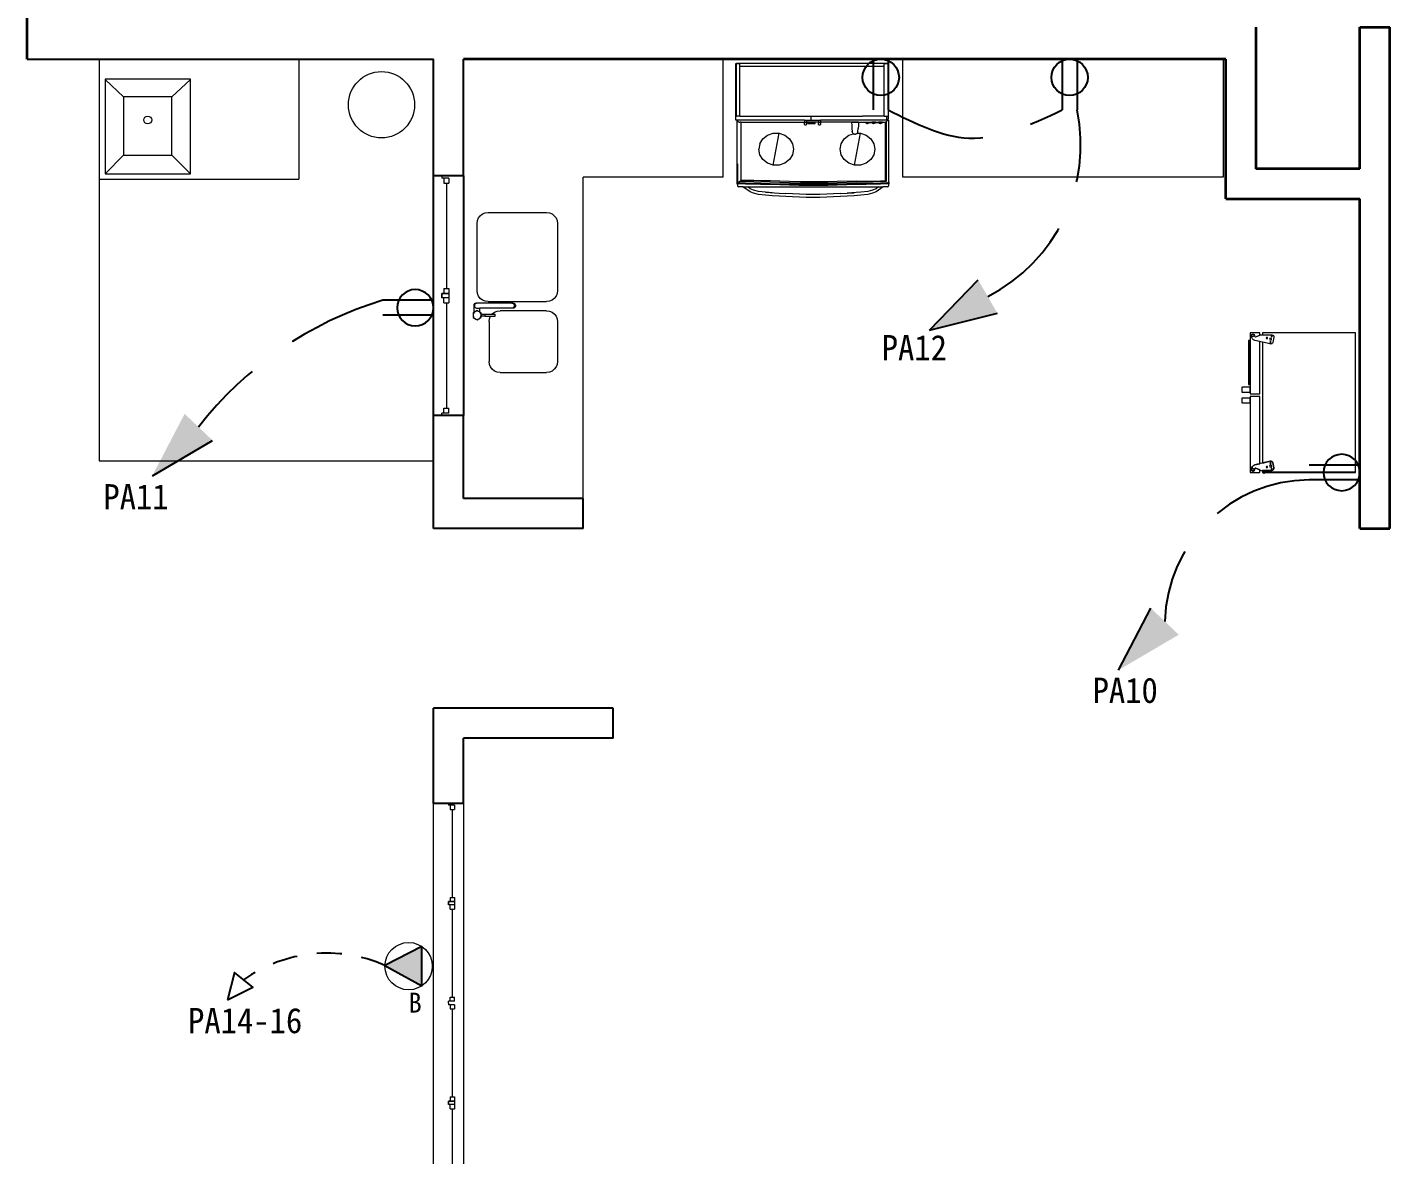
# Model space of a CAD drawing. Header units: inches. Extents: x 41 to 213, y -29 to -2.
# Drawn here: x 65.87 to 72.69, y -16.17 to -10.53 of the extents above; entities that cross this region are included whole.
import ezdxf

# ---------------------------------------------------------------- set-up
doc = ezdxf.new("R2010")
doc.units = ezdxf.units.IN
doc.header["$MEASUREMENT"] = 0
doc.linetypes.add('DASHED', pattern=[0.75, 0.5, -0.25])
doc.linetypes.add('HIDDEN', pattern=[0.375, 0.25, -0.125])
for name, color, linetype, lineweight in [('10-MUEBLES', 4, 'Continuous', 0), ('A-GLAZIDM', 7, 'Continuous', 0), ('A-WALL', 6, 'Continuous', 35), ('inne_gulv', 252, 'Continuous', 15), ('LEYENDA', 161, 'Continuous', 20), ('LINEA 7', 149, 'Continuous', 5), ('MESETA', 33, 'Continuous', 5), ('MOBILIARIO', 5, 'Continuous', 9), ('textos', 7, 'Continuous', 18)]:
    doc.layers.add(name, color=color, linetype=linetype, lineweight=lineweight)
doc.layers.add('ELECTRICAS', color=3, linetype='DASHED')

# ---------------------------------------------------------------- blocks, each defined once
blk = doc.blocks.new('estuf')
at = {"layer": 'MOBILIARIO'}
for p, q in [((-71.0627, 211.0617), (-71.0627, 211.3265)), ((-71.0627, 211.3265), (-71.0596, 211.3265)), ((-71.0596, 211.3281), (-71.0596, 211.3265)), ((-71.0596, 211.0617), (-71.0596, 211.3281)), ((-71.0593, 211.3281), (-71.0596, 211.3281)), ((-71.0596, 211.3265), (-71.0593, 211.3265)), ((-71.0593, 211.3281), (-71.0593, 211.3265)), ((-71.0593, 211.3281), (-71.0467, 211.3281)), ((-71.0593, 211.3265), (-71.0467, 211.3265)), ((-71.0467, 211.3265), (-71.0467, 211.3281)), ((-71.0467, 211.3281), (-70.3139, 211.3281)), ((-71.0467, 211.3265), (-71.0436, 211.3265)), ((-71.0436, 211.0617), (-71.0436, 211.3281)), ((-70.3197, 211.3265), (-71.0436, 211.3265)), ((-71.0436, 211.3107), (-71.0436, 211.3265)), ((-70.3197, 211.3107), (-71.0436, 211.3107)), ((-70.3197, 211.0617), (-70.3197, 211.3281)), ((-70.3197, 211.3107), (-70.3197, 211.3265)), ((-70.3197, 211.3265), (-70.3139, 211.3265)), ((-70.3139, 211.3281), (-70.3139, 211.3265)), ((-70.3139, 211.3281), (-70.3012, 211.3281)), ((-70.3139, 211.3265), (-70.3012, 211.3265)), ((-70.3012, 211.3281), (-70.3012, 211.3265)), ((-70.3007, 211.3281), (-70.3012, 211.3281)), ((-70.3012, 211.3265), (-70.3007, 211.3265)), ((-70.3007, 211.3265), (-70.3007, 211.3281)), ((-70.3007, 211.3281), (-70.3007, 211.0617)), ((-71.0627, 211.0427), (-71.0627, 211.0617)), ((-71.0627, 211.0617), (-71.0596, 211.0617)), ((-71.0578, 211.0427), (-71.0627, 211.0427)), ((-71.0436, 211.0617), (-71.0596, 211.0617)), ((-71.0578, 211.0427), (-71.0574, 211.0417)), ((-70.7188, 211.0427), (-71.0578, 211.0427)), ((-71.0574, 211.0417), (-71.0564, 211.0402)), ((-71.0564, 210.8228), (-71.0564, 211.0402)), ((-71.0564, 211.0402), (-71.0561, 211.0397)), ((-71.0561, 211.0397), (-71.0553, 211.0388)), ((-71.0553, 211.0388), (-71.0541, 211.0377)), ((-71.0541, 211.0377), (-71.0521, 211.0355)), ((-71.0521, 211.0355), (-71.0517, 211.0352)), ((-71.0517, 211.0352), (-71.0497, 211.0338)), ((-71.0497, 211.0338), (-71.0493, 211.0336)), ((-71.0493, 211.0336), (-71.0457, 211.0321)), ((-71.0457, 211.0321), (-71.0434, 211.0316)), ((-71.0436, 211.0617), (-70.6849, 211.0617)), ((-71.0389, 211.0316), (-71.0434, 211.0316)), ((-71.0384, 211.0316), (-71.0389, 211.0316)), ((-71.0371, 211.0316), (-71.0384, 211.0316)), ((-71.0357, 211.0316), (-71.0371, 211.0316)), ((-71.0357, 210.7417), (-71.0357, 211.0316)), ((-71.0357, 211.0316), (-70.7188, 211.0316)), ((-70.7201, 211.0261), (-70.7203, 211.0244)), ((-70.7203, 211.0244), (-70.7201, 211.0228)), ((-70.7195, 211.0276), (-70.7201, 211.0261)), ((-70.7201, 211.0228), (-70.7195, 211.0212)), ((-70.7188, 211.0286), (-70.7195, 211.0276)), ((-70.7195, 211.0212), (-70.7185, 211.0199)), ((-70.7188, 211.0427), (-70.7188, 211.0316)), ((-70.7188, 211.0427), (-70.7186, 211.0427)), ((-70.7188, 211.0316), (-70.7188, 211.0286)), ((-70.7186, 211.0288), (-70.7188, 211.0286)), ((-70.7186, 211.0427), (-70.7186, 211.0288)), ((-70.7186, 211.0427), (-70.7092, 211.0427)), ((-70.7185, 211.0289), (-70.7186, 211.0288)), ((-70.7172, 211.0299), (-70.7185, 211.0289)), ((-70.7185, 211.0199), (-70.7172, 211.0189)), ((-70.7156, 211.0306), (-70.7172, 211.0299)), ((-70.7172, 211.0189), (-70.7156, 211.0183)), ((-70.714, 211.0308), (-70.7156, 211.0306)), ((-70.7156, 211.0183), (-70.714, 211.0181)), ((-70.7123, 211.0306), (-70.714, 211.0308)), ((-70.714, 211.0181), (-70.7123, 211.0183)), ((-70.7108, 211.0299), (-70.7123, 211.0306)), ((-70.7123, 211.0183), (-70.7108, 211.0189)), ((-70.7095, 211.0289), (-70.7108, 211.0299)), ((-70.7108, 211.0189), (-70.7095, 211.0199)), ((-70.7092, 211.0286), (-70.7095, 211.0289)), ((-70.7095, 211.0199), (-70.7085, 211.0212)), ((-70.7092, 211.0427), (-70.7092, 211.0286)), ((-70.7092, 211.0427), (-70.709, 211.0427)), ((-70.709, 211.0283), (-70.7092, 211.0286)), ((-70.709, 211.0427), (-70.709, 211.0316)), ((-70.709, 211.0427), (-70.6849, 211.0427)), ((-70.6489, 211.0316), (-70.709, 211.0316)), ((-70.709, 211.0316), (-70.709, 211.0283)), ((-70.7085, 211.0276), (-70.709, 211.0283)), ((-70.7079, 211.0261), (-70.7085, 211.0276)), ((-70.7085, 211.0212), (-70.7079, 211.0228)), ((-70.7076, 211.0244), (-70.7079, 211.0261)), ((-70.7079, 211.0228), (-70.7076, 211.0244)), ((-70.7025, 211.0271), (-70.7025, 211.0298)), ((-70.7025, 211.0298), (-70.6648, 211.0298)), ((-70.7021, 211.0262), (-70.7025, 211.0271)), ((-70.7016, 211.0257), (-70.7021, 211.0262)), ((-70.7006, 211.0253), (-70.7016, 211.0257)), ((-70.7006, 211.0253), (-70.6667, 211.0253)), ((-70.6849, 211.0427), (-70.6849, 211.0617)), ((-70.6849, 211.0617), (-70.4312, 211.0617)), ((-70.6849, 211.0427), (-70.6489, 211.0427)), ((-70.6667, 211.0253), (-70.6657, 211.0257)), ((-70.6657, 211.0257), (-70.6652, 211.0262)), ((-70.6652, 211.0262), (-70.6648, 211.0271)), ((-70.6648, 211.0271), (-70.6648, 211.0298)), ((-70.6503, 211.0261), (-70.6505, 211.0244)), ((-70.6505, 211.0244), (-70.6503, 211.0228)), ((-70.6496, 211.0276), (-70.6503, 211.0261)), ((-70.6503, 211.0228), (-70.6496, 211.0212)), ((-70.6489, 211.0286), (-70.6496, 211.0276)), ((-70.6496, 211.0212), (-70.6486, 211.0199)), ((-70.6489, 211.0427), (-70.6489, 211.0316)), ((-70.6489, 211.0427), (-70.6487, 211.0427)), ((-70.6489, 211.0316), (-70.6489, 211.0286)), ((-70.6487, 211.0288), (-70.6489, 211.0286)), ((-70.6487, 211.0427), (-70.6487, 211.0288)), ((-70.6487, 211.0427), (-70.6394, 211.0427)), ((-70.6486, 211.0289), (-70.6487, 211.0288)), ((-70.6473, 211.0299), (-70.6486, 211.0289)), ((-70.6486, 211.0199), (-70.6473, 211.0189)), ((-70.6458, 211.0306), (-70.6473, 211.0299)), ((-70.6473, 211.0189), (-70.6458, 211.0183)), ((-70.6441, 211.0308), (-70.6458, 211.0306)), ((-70.6458, 211.0183), (-70.6441, 211.0181)), ((-70.6425, 211.0306), (-70.6441, 211.0308)), ((-70.6441, 211.0181), (-70.6425, 211.0183)), ((-70.641, 211.0299), (-70.6425, 211.0306)), ((-70.6425, 211.0183), (-70.641, 211.0189)), ((-70.6396, 211.0289), (-70.641, 211.0299)), ((-70.641, 211.0189), (-70.6396, 211.0199)), ((-70.6394, 211.0286), (-70.6396, 211.0289)), ((-70.6396, 211.0199), (-70.6386, 211.0212)), ((-70.6394, 211.0427), (-70.6394, 211.0286)), ((-70.6394, 211.0427), (-70.6392, 211.0427)), ((-70.6392, 211.0283), (-70.6394, 211.0286)), ((-70.6392, 211.0427), (-70.6392, 211.0316)), ((-70.307, 211.0427), (-70.6392, 211.0427)), ((-70.6392, 211.0316), (-70.6392, 211.0283)), ((-70.484, 211.0316), (-70.6392, 211.0316)), ((-70.6386, 211.0276), (-70.6392, 211.0283)), ((-70.638, 211.0261), (-70.6386, 211.0276)), ((-70.6386, 211.0212), (-70.638, 211.0228)), ((-70.6378, 211.0244), (-70.638, 211.0261)), ((-70.638, 211.0228), (-70.6378, 211.0244)), ((-70.484, 211.0315), (-70.484, 211.0316)), ((-70.484, 211.0316), (-70.4478, 211.0316)), ((-70.4478, 211.0315), (-70.484, 211.0315)), ((-70.484, 211.0315), (-70.4827, 211.016)), ((-70.4827, 211.016), (-70.4827, 211.0158)), ((-70.4827, 211.0158), (-70.4814, 211.0003)), ((-70.4491, 211.0158), (-70.4504, 211.0003)), ((-70.4478, 211.0315), (-70.4491, 211.0158)), ((-70.4478, 211.0315), (-70.4478, 211.0316)), ((-70.4478, 211.0316), (-70.3221, 211.0316)), ((-70.4312, 211.0617), (-70.429, 211.0617)), ((-70.3197, 211.0617), (-70.429, 211.0617)), ((-70.4137, 211.0313), (-70.4121, 211.0294)), ((-70.4137, 211.0313), (-70.3942, 211.0313)), ((-70.4121, 211.0294), (-70.4102, 211.0278)), ((-70.4104, 211.0302), (-70.3952, 211.0302)), ((-70.4102, 211.0278), (-70.4082, 211.0267)), ((-70.4092, 211.0299), (-70.3954, 211.0299)), ((-70.4091, 211.0299), (-70.4092, 211.0299)), ((-70.4092, 211.0299), (-70.4091, 211.0299)), ((-70.4086, 211.0299), (-70.4092, 211.0299)), ((-70.4091, 211.0299), (-70.4092, 211.0299)), ((-70.4091, 211.0299), (-70.4092, 211.0299)), ((-70.4091, 211.0299), (-70.4092, 211.0299)), ((-70.4086, 211.0299), (-70.4091, 211.0299)), ((-70.4091, 211.0299), (-70.4078, 211.0299)), ((-70.4091, 211.0299), (-70.4086, 211.0299)), ((-70.4086, 211.0299), (-70.4091, 211.0299)), ((-70.4086, 211.0299), (-70.4091, 211.0299)), ((-70.4086, 211.0299), (-70.4091, 211.0299)), ((-70.4078, 211.0299), (-70.4086, 211.0299)), ((-70.4062, 211.0299), (-70.4086, 211.0299)), ((-70.4086, 211.0299), (-70.4078, 211.0299)), ((-70.4062, 211.0299), (-70.4086, 211.0299)), ((-70.4062, 211.0299), (-70.4086, 211.0299)), ((-70.4082, 211.0267), (-70.4061, 211.026)), ((-70.4062, 211.0299), (-70.4078, 211.0299)), ((-70.4069, 211.0299), (-70.4078, 211.0299)), ((-70.4074, 211.0299), (-70.4078, 211.0299)), ((-70.4062, 211.0299), (-70.4078, 211.0299)), ((-70.4069, 211.0299), (-70.4078, 211.0299)), ((-70.4074, 211.0299), (-70.4078, 211.0299)), ((-70.4062, 211.0299), (-70.4078, 211.0299)), ((-70.4069, 211.0299), (-70.4078, 211.0299)), ((-70.4074, 211.0299), (-70.4078, 211.0299)), ((-70.4062, 211.0299), (-70.4078, 211.0299)), ((-70.4069, 211.0299), (-70.4078, 211.0299)), ((-70.4074, 211.0299), (-70.4078, 211.0299)), ((-70.4074, 211.0299), (-70.4078, 211.0299)), ((-70.4069, 211.0299), (-70.4078, 211.0299)), ((-70.4062, 211.0299), (-70.4078, 211.0299)), ((-70.4062, 211.0299), (-70.407, 211.0299)), ((-70.4069, 211.0299), (-70.407, 211.0299)), ((-70.4061, 211.026), (-70.404, 211.0258)), ((-70.4018, 211.026), (-70.404, 211.0258)), ((-70.3997, 211.0267), (-70.4018, 211.026)), ((-70.3977, 211.0278), (-70.3997, 211.0267)), ((-70.3959, 211.0294), (-70.3977, 211.0278)), ((-70.3954, 211.0299), (-70.3959, 211.0294)), ((-70.3952, 211.0302), (-70.3954, 211.0299)), ((-70.3954, 211.0299), (-70.3803, 211.0299)), ((-70.3942, 211.0313), (-70.3952, 211.0302)), ((-70.3952, 211.0302), (-70.3805, 211.0302)), ((-70.3815, 211.0313), (-70.3805, 211.0302)), ((-70.362, 211.0313), (-70.3815, 211.0313)), ((-70.3805, 211.0302), (-70.3803, 211.0299)), ((-70.363, 211.0302), (-70.3805, 211.0302)), ((-70.3803, 211.0299), (-70.3799, 211.0294)), ((-70.3803, 211.0299), (-70.3632, 211.0299)), ((-70.3799, 211.0294), (-70.378, 211.0278)), ((-70.378, 211.0278), (-70.376, 211.0267)), ((-70.376, 211.0267), (-70.3739, 211.026)), ((-70.3753, 211.0299), (-70.3739, 211.0299)), ((-70.3747, 211.0299), (-70.3739, 211.0299)), ((-70.3742, 211.0299), (-70.3739, 211.0299)), ((-70.3739, 211.0299), (-70.3734, 211.0299)), ((-70.3739, 211.026), (-70.3718, 211.0258)), ((-70.3733, 211.0299), (-70.3734, 211.0299)), ((-70.3734, 211.0299), (-70.3733, 211.0299)), ((-70.3723, 211.0299), (-70.3714, 211.0299)), ((-70.3723, 211.0299), (-70.3722, 211.0299)), ((-70.3722, 211.0299), (-70.3714, 211.0299)), ((-70.3722, 211.0299), (-70.3717, 211.0299)), ((-70.3714, 211.0299), (-70.3722, 211.0299)), ((-70.3709, 211.0299), (-70.3722, 211.0299)), ((-70.3702, 211.0299), (-70.3722, 211.0299)), ((-70.3696, 211.026), (-70.3718, 211.0258)), ((-70.3717, 211.0299), (-70.3714, 211.0299)), ((-70.3717, 211.0299), (-70.3709, 211.0299)), ((-70.37, 211.0299), (-70.3709, 211.0299)), ((-70.37, 211.0299), (-70.3702, 211.0299)), ((-70.3675, 211.0267), (-70.3696, 211.026)), ((-70.3655, 211.0278), (-70.3675, 211.0267)), ((-70.3637, 211.0294), (-70.3655, 211.0278)), ((-70.3632, 211.0299), (-70.3637, 211.0294)), ((-70.363, 211.0302), (-70.3632, 211.0299)), ((-70.3632, 211.0299), (-70.347, 211.0299)), ((-70.362, 211.0313), (-70.363, 211.0302)), ((-70.3472, 211.0302), (-70.363, 211.0302)), ((-70.3563, 211.0302), (-70.3569, 211.0302)), ((-70.3559, 211.0302), (-70.3563, 211.0302)), ((-70.3556, 211.0302), (-70.3559, 211.0302)), ((-70.3481, 211.0313), (-70.3472, 211.0302)), ((-70.3286, 211.0313), (-70.3481, 211.0313)), ((-70.3472, 211.0302), (-70.347, 211.0299)), ((-70.3472, 211.0302), (-70.3342, 211.0302)), ((-70.347, 211.0299), (-70.3465, 211.0294)), ((-70.3364, 211.0299), (-70.347, 211.0299)), ((-70.3465, 211.0294), (-70.3446, 211.0278)), ((-70.3446, 211.0278), (-70.3426, 211.0267)), ((-70.3426, 211.0267), (-70.3405, 211.026)), ((-70.3405, 211.026), (-70.3384, 211.0258)), ((-70.3388, 211.0299), (-70.3396, 211.0299)), ((-70.3396, 211.0299), (-70.3388, 211.0299)), ((-70.3396, 211.0299), (-70.3379, 211.0299)), ((-70.3388, 211.0299), (-70.3396, 211.0299)), ((-70.3396, 211.0299), (-70.3379, 211.0299)), ((-70.3396, 211.0299), (-70.3379, 211.0299)), ((-70.3388, 211.0299), (-70.3396, 211.0299)), ((-70.3388, 211.0299), (-70.3396, 211.0299)), ((-70.3395, 211.0299), (-70.3371, 211.0299)), ((-70.3388, 211.0299), (-70.3389, 211.0299)), ((-70.3388, 211.0299), (-70.3389, 211.0299)), ((-70.3388, 211.0299), (-70.3389, 211.0299)), ((-70.3389, 211.0299), (-70.3388, 211.0299)), ((-70.3388, 211.0299), (-70.3389, 211.0299)), ((-70.3389, 211.0299), (-70.3379, 211.0299)), ((-70.3389, 211.0299), (-70.3379, 211.0299)), ((-70.3389, 211.0299), (-70.3379, 211.0299)), ((-70.3388, 211.0299), (-70.3379, 211.0299)), ((-70.3388, 211.0299), (-70.3379, 211.0299)), ((-70.3388, 211.0299), (-70.3379, 211.0299)), ((-70.3388, 211.0299), (-70.3379, 211.0299)), ((-70.3384, 211.0299), (-70.3379, 211.0299)), ((-70.3384, 211.0299), (-70.3379, 211.0299)), ((-70.3384, 211.0299), (-70.3379, 211.0299)), ((-70.3362, 211.026), (-70.3384, 211.0258)), ((-70.3372, 211.0299), (-70.3379, 211.0299)), ((-70.3372, 211.0299), (-70.3365, 211.0299)), ((-70.3367, 211.0299), (-70.3372, 211.0299)), ((-70.3371, 211.0299), (-70.3366, 211.0299)), ((-70.3365, 211.0299), (-70.3367, 211.0299)), ((-70.3366, 211.0299), (-70.3364, 211.0299)), ((-70.3341, 211.0267), (-70.3362, 211.026)), ((-70.3351, 211.0302), (-70.3346, 211.0302)), ((-70.3346, 211.0302), (-70.3343, 211.0302)), ((-70.3343, 211.0302), (-70.3342, 211.0302)), ((-70.3321, 211.0278), (-70.3341, 211.0267)), ((-70.3303, 211.0294), (-70.3321, 211.0278)), ((-70.3286, 211.0313), (-70.3303, 211.0294)), ((-70.3221, 211.0316), (-70.3168, 211.0316)), ((-70.3197, 211.0617), (-70.307, 211.0617)), ((-70.3168, 211.0316), (-70.3145, 211.0321)), ((-70.3145, 211.0321), (-70.314, 211.0323)), ((-70.314, 211.0323), (-70.3134, 211.0326)), ((-70.314, 210.7393), (-70.314, 211.0323)), ((-70.3134, 211.0326), (-70.3128, 211.0328)), ((-70.3134, 211.0326), (-70.3134, 210.7388)), ((-70.3128, 211.0328), (-70.3115, 211.0334)), ((-70.3128, 211.0328), (-70.3128, 210.7382)), ((-70.3115, 211.0334), (-70.3105, 211.0338)), ((-70.3115, 210.7371), (-70.3115, 211.0334)), ((-70.3101, 211.0341), (-70.3105, 211.0338)), ((-70.3085, 211.0352), (-70.3101, 211.0341)), ((-70.3101, 211.0341), (-70.3101, 210.7358)), ((-70.3085, 211.0352), (-70.3042, 211.0397)), ((-70.307, 211.0427), (-70.307, 211.0617)), ((-70.307, 211.0617), (-70.3007, 211.0617)), ((-70.3042, 211.0397), (-70.3028, 211.0417)), ((-70.3028, 211.0417), (-70.3012, 211.0459)), ((-70.3012, 211.0459), (-70.3007, 211.0483)), ((-70.3007, 211.0617), (-70.3007, 211.0483)), ((-70.3007, 211.0427), (-70.3007, 211.0483)), ((-70.3007, 211.0427), (-70.2976, 211.0427)), ((-70.2976, 211.0427), (-70.2982, 210.7252)), ((-70.2976, 211.0427), (-70.2971, 211.0427)), ((-70.2971, 210.7315), (-70.2971, 211.0427)), ((-70.943, 210.9243), (-70.9279, 210.9487)), ((-70.9279, 210.9487), (-70.9048, 210.9668)), ((-70.9048, 210.9668), (-70.8764, 210.9764)), ((-70.8764, 210.8166), (-70.8462, 210.9764)), ((-70.8764, 210.9764), (-70.8462, 210.9764)), ((-70.8462, 210.9764), (-70.8178, 210.9668)), ((-70.8178, 210.9668), (-70.7946, 210.9487)), ((-70.7946, 210.9487), (-70.7795, 210.9243)), ((-70.535, 210.9243), (-70.5199, 210.9487)), ((-70.5199, 210.9487), (-70.4968, 210.9668)), ((-70.4968, 210.9668), (-70.4741, 210.9745)), ((-70.4814, 211.0002), (-70.4814, 211.0003)), ((-70.4814, 211.0002), (-70.4801, 210.9846)), ((-70.4789, 210.9801), (-70.4801, 210.9846)), ((-70.4762, 210.9761), (-70.4789, 210.9801)), ((-70.4762, 210.9761), (-70.4741, 210.9745)), ((-70.4741, 210.9745), (-70.4725, 210.9732)), ((-70.4682, 210.9716), (-70.4725, 210.9732)), ((-70.4684, 210.8166), (-70.4382, 210.9764)), ((-70.4682, 210.9716), (-70.4636, 210.9716)), ((-70.4593, 210.9732), (-70.4636, 210.9716)), ((-70.4593, 210.9732), (-70.4555, 210.9761)), ((-70.4553, 210.9764), (-70.4555, 210.9761)), ((-70.4529, 210.9801), (-70.4553, 210.9764)), ((-70.4553, 210.9764), (-70.4382, 210.9764)), ((-70.4517, 210.9845), (-70.4529, 210.9801)), ((-70.4517, 210.9846), (-70.4504, 211.0002)), ((-70.4517, 210.9845), (-70.4517, 210.9846)), ((-70.4504, 211.0003), (-70.4504, 211.0002)), ((-70.4382, 210.9764), (-70.4098, 210.9668)), ((-70.4098, 210.9668), (-70.3866, 210.9487)), ((-70.3866, 210.9487), (-70.3715, 210.9243)), ((-70.943, 210.9243), (-70.9483, 210.8966)), ((-70.943, 210.8688), (-70.9483, 210.8966)), ((-70.7795, 210.9243), (-70.7743, 210.8965)), ((-70.7743, 210.8965), (-70.7795, 210.8688)), ((-70.5403, 210.8966), (-70.535, 210.9243)), ((-70.535, 210.8688), (-70.5403, 210.8966)), ((-70.3715, 210.9243), (-70.3663, 210.8965)), ((-70.3663, 210.8965), (-70.3715, 210.8688)), ((-71.0553, 210.8228), (-71.0564, 210.8228)), ((-71.0564, 210.7593), (-71.0564, 210.8228)), ((-71.0553, 210.8228), (-71.0553, 210.7593)), ((-70.9279, 210.8444), (-70.943, 210.8688)), ((-70.9048, 210.8263), (-70.9279, 210.8444)), ((-70.8764, 210.8166), (-70.9048, 210.8263)), ((-70.8462, 210.8166), (-70.8764, 210.8166)), ((-70.8178, 210.8263), (-70.8462, 210.8166)), ((-70.7946, 210.8444), (-70.8178, 210.8263)), ((-70.7795, 210.8688), (-70.7946, 210.8444)), ((-70.5199, 210.8444), (-70.535, 210.8688)), ((-70.4968, 210.8263), (-70.5199, 210.8444)), ((-70.4684, 210.8166), (-70.4968, 210.8263)), ((-70.4382, 210.8166), (-70.4684, 210.8166)), ((-70.4098, 210.8263), (-70.4382, 210.8166)), ((-70.3866, 210.8444), (-70.4098, 210.8263)), ((-70.3715, 210.8688), (-70.3866, 210.8444)), ((-71.0553, 210.7593), (-71.0564, 210.7593)), ((-71.0564, 210.7403), (-71.0564, 210.7593)), ((-71.0564, 210.7299), (-71.0564, 210.7403)), ((-71.0553, 210.7403), (-71.0564, 210.7403)), ((-71.0553, 210.7593), (-71.0553, 210.7403)), ((-71.0553, 210.7403), (-71.0553, 210.7241)), ((-71.0395, 210.7382), (-71.0402, 210.7377)), ((-71.0395, 210.7382), (-71.0392, 210.7385)), ((-71.0389, 210.7388), (-71.0392, 210.7385)), ((-71.0389, 210.7388), (-71.0387, 210.739)), ((-71.0384, 210.7393), (-71.0387, 210.739)), ((-71.0384, 210.7393), (-71.0377, 210.7398)), ((-71.0371, 210.7404), (-71.0377, 210.7398)), ((-71.0371, 210.7404), (-71.0364, 210.741)), ((-71.0357, 210.7417), (-71.0364, 210.741)), ((-71.0136, 210.7406), (-71.0357, 210.7417)), ((-70.9725, 210.7397), (-71.0136, 210.7406)), ((-70.9381, 210.7388), (-70.9725, 210.7397)), ((-70.8899, 210.7377), (-70.9381, 210.7388)), ((-70.4591, 210.7364), (-70.3387, 210.7381)), ((-70.3387, 210.7381), (-70.314, 210.7393)), ((-70.3134, 210.7388), (-70.314, 210.7393)), ((-70.3128, 210.7382), (-70.3134, 210.7388)), ((-70.3115, 210.7371), (-70.3128, 210.7382)), ((-71.0564, 210.722), (-71.0564, 210.7299)), ((-71.0541, 210.7252), (-71.0553, 210.7241)), ((-71.0141, 210.7224), (-71.0553, 210.7241)), ((-71.0553, 210.7241), (-71.0553, 210.7155)), ((-71.0553, 210.7155), (-71.0538, 210.7121)), ((-71.0521, 210.727), (-71.0541, 210.7252)), ((-71.0538, 210.7121), (-71.0516, 210.7099)), ((-71.0422, 210.7358), (-71.0521, 210.727)), ((-71.0516, 210.7099), (-71.0482, 210.7084)), ((-71.0493, 210.7295), (-71.0139, 210.7279)), ((-71.027, 210.7084), (-71.0482, 210.7084)), ((-71.0422, 210.7358), (-71.0415, 210.7364)), ((-71.0137, 210.7345), (-71.0422, 210.7358)), ((-71.0408, 210.7371), (-71.0415, 210.7364)), ((-71.0408, 210.7371), (-71.0402, 210.7377)), ((-70.991, 210.6827), (-71.027, 210.7084)), ((-71.027, 210.7084), (-71.0034, 210.7084)), ((-70.9729, 210.7215), (-71.0141, 210.7224)), ((-71.0139, 210.7279), (-70.9383, 210.7261)), ((-70.9726, 210.7336), (-71.0137, 210.7345)), ((-70.9907, 210.6981), (-71.0034, 210.7084)), ((-71.0034, 210.7084), (-70.3484, 210.7084)), ((-70.3522, 210.722), (-70.9977, 210.722)), ((-70.9736, 210.6759), (-70.991, 210.6827)), ((-70.9736, 210.6908), (-70.9907, 210.6981)), ((-70.949, 210.6853), (-70.9736, 210.6908)), ((-70.949, 210.6704), (-70.9736, 210.6759)), ((-70.9385, 210.7205), (-70.9729, 210.7215)), ((-70.8901, 210.7316), (-70.9726, 210.7336)), ((-70.9149, 210.6813), (-70.949, 210.6853)), ((-70.9149, 210.6664), (-70.949, 210.6704)), ((-70.8905, 210.7195), (-70.9385, 210.7205)), ((-70.9383, 210.7261), (-70.8423, 210.7233)), ((-70.9149, 210.6813), (-70.8466, 210.6766)), ((-70.8807, 210.6789), (-70.9149, 210.6813)), ((-70.8425, 210.7177), (-70.8905, 210.7195)), ((-70.7462, 210.7274), (-70.8901, 210.7316)), ((-70.8419, 210.736), (-70.8899, 210.7377)), ((-70.8466, 210.6766), (-70.8124, 210.6744)), ((-70.7465, 210.7153), (-70.8425, 210.7177)), ((-70.8423, 210.7233), (-70.7463, 210.7208)), ((-70.794, 210.7347), (-70.8419, 210.736)), ((-70.7783, 210.6725), (-70.8124, 210.6744)), ((-70.7398, 210.7335), (-70.794, 210.7347)), ((-70.7442, 210.671), (-70.7783, 210.6725)), ((-70.6985, 210.7144), (-70.7465, 210.7153)), ((-70.7463, 210.7208), (-70.6984, 210.72)), ((-70.6506, 210.7265), (-70.7462, 210.7274)), ((-70.71, 210.67), (-70.7442, 210.671)), ((-70.7392, 210.7335), (-70.7398, 210.7335)), ((-70.6983, 210.7326), (-70.7392, 210.7335)), ((-70.6759, 210.6696), (-70.71, 210.67)), ((-70.6505, 210.7144), (-70.6985, 210.7144)), ((-70.6984, 210.72), (-70.6506, 210.72)), ((-70.6507, 210.7326), (-70.6983, 210.7326)), ((-70.6417, 210.67), (-70.6759, 210.6696)), ((-70.6029, 210.7335), (-70.6507, 210.7326)), ((-70.6028, 210.7274), (-70.6506, 210.7265)), ((-70.6506, 210.72), (-70.6026, 210.7208)), ((-70.6025, 210.7153), (-70.6505, 210.7144)), ((-70.6076, 210.671), (-70.6417, 210.67)), ((-70.5734, 210.6725), (-70.6076, 210.671)), ((-70.6019, 210.7335), (-70.6029, 210.7335)), ((-70.4108, 210.7327), (-70.6028, 210.7274)), ((-70.6026, 210.7208), (-70.5067, 210.7233)), ((-70.5065, 210.7177), (-70.6025, 210.7153)), ((-70.555, 210.7347), (-70.6019, 210.7335)), ((-70.5393, 210.6744), (-70.5734, 210.6725)), ((-70.5549, 210.7347), (-70.555, 210.7347)), ((-70.4591, 210.7364), (-70.5549, 210.7347)), ((-70.5393, 210.6744), (-70.5051, 210.6766)), ((-70.4107, 210.7261), (-70.5067, 210.7233)), ((-70.4585, 210.7195), (-70.5065, 210.7177)), ((-70.4368, 210.6813), (-70.5051, 210.6766)), ((-70.5051, 210.6766), (-70.471, 210.6789)), ((-70.4105, 210.7205), (-70.4585, 210.7195)), ((-70.4027, 210.6853), (-70.4368, 210.6813)), ((-70.4027, 210.6704), (-70.4368, 210.6664)), ((-70.3764, 210.7336), (-70.4108, 210.7327)), ((-70.4107, 210.7261), (-70.3763, 210.727)), ((-70.3383, 210.7224), (-70.4105, 210.7205)), ((-70.3761, 210.7215), (-70.4105, 210.7205)), ((-70.3781, 210.6908), (-70.4027, 210.6853)), ((-70.3781, 210.6759), (-70.4027, 210.6704)), ((-70.361, 210.6981), (-70.3781, 210.6908)), ((-70.3607, 210.6827), (-70.3781, 210.6759)), ((-70.3386, 210.7345), (-70.3764, 210.7336)), ((-70.3763, 210.727), (-70.3384, 210.7279)), ((-70.3383, 210.7224), (-70.3761, 210.7215)), ((-70.3484, 210.7084), (-70.361, 210.6981)), ((-70.3247, 210.7084), (-70.3607, 210.6827)), ((-70.3484, 210.7084), (-70.3247, 210.7084)), ((-70.3101, 210.7358), (-70.3386, 210.7345)), ((-70.3384, 210.7279), (-70.303, 210.7295)), ((-70.298, 210.7241), (-70.3383, 210.7224)), ((-70.3036, 210.7084), (-70.3247, 210.7084)), ((-70.3101, 210.7358), (-70.3115, 210.7371)), ((-70.3036, 210.7084), (-70.3002, 210.7099)), ((-70.303, 210.7295), (-70.3003, 210.727)), ((-70.3003, 210.727), (-70.2982, 210.7252)), ((-70.3002, 210.7099), (-70.298, 210.7121)), ((-70.2982, 210.7252), (-70.2971, 210.7241)), ((-70.2971, 210.7241), (-70.298, 210.7241)), ((-70.298, 210.722), (-70.298, 210.7241)), ((-70.298, 210.722), (-70.2965, 210.722)), ((-70.2964, 210.722), (-70.298, 210.722)), ((-70.298, 210.7121), (-70.2965, 210.7155)), ((-70.2971, 210.7315), (-70.2971, 210.7241)), ((-70.2965, 210.722), (-70.2964, 210.722)), ((-70.2965, 210.722), (-70.2965, 210.7209)), ((-70.2964, 210.7211), (-70.2965, 210.7209)), ((-70.2965, 210.7155), (-70.2965, 210.7209)), ((-70.2964, 210.7211), (-70.2964, 210.722)), ((-70.8807, 210.664), (-70.9149, 210.6664)), ((-70.8466, 210.6616), (-70.8807, 210.664)), ((-70.8124, 210.6594), (-70.8466, 210.6616)), ((-70.7783, 210.6575), (-70.8124, 210.6594)), ((-70.7442, 210.656), (-70.7783, 210.6575)), ((-70.71, 210.655), (-70.7442, 210.656)), ((-70.6759, 210.6547), (-70.71, 210.655)), ((-70.6417, 210.655), (-70.6759, 210.6547)), ((-70.6076, 210.656), (-70.6417, 210.655)), ((-70.5734, 210.6575), (-70.6076, 210.656)), ((-70.5393, 210.6594), (-70.5734, 210.6575)), ((-70.5051, 210.6616), (-70.5393, 210.6594)), ((-70.471, 210.664), (-70.5051, 210.6616)), ((-70.4368, 210.6664), (-70.471, 210.664))]:
    blk.add_line(p, q, dxfattribs=at)
blk = doc.blocks.new('refr')
at = {"layer": '10-MUEBLES', "color": 5}
blk.add_line((101.8957, 27.8308, 0), (101.9046, 27.8308, 0), dxfattribs=at)
for points in [[(101.9046, 28.4206), (102.8066, 28.4206), (102.8066, 27.8192), (102.7929, 27.8192), (102.7929, 27.8805, 0.483442), (102.777, 27.8931), (102.7434, 27.8853, 0.414738), (102.7337, 27.8696), (102.7456, 27.8192), (101.9657, 27.8192), (101.9776, 27.8696, 0.414738), (101.9679, 27.8853), (101.9343, 27.8931, 0.483442), (101.9183, 27.8805), (101.9183, 27.8192), (101.9046, 27.8192)], [(101.9196, 27.8039, -0.11047), (101.9183, 27.8095), (101.9183, 27.8805, -0.483442), (101.9343, 27.8931), (101.9679, 27.8853, -0.414738), (101.9776, 27.8696), (101.9542, 27.7708, -0.285925), (101.9268, 27.748, -1.075108), (101.9213, 27.768), (101.9271, 27.7688, 0.506053), (101.9319, 27.7777)], [(102.7917, 27.8039, 0.11047), (102.7929, 27.8095), (102.7929, 27.8805, 0.483442), (102.777, 27.8931), (102.7434, 27.8853, 0.414738), (102.7337, 27.8696), (102.757, 27.7708, 0.285925), (102.7844, 27.748, 1.075108), (102.79, 27.768), (102.7841, 27.7688, -0.506053), (102.7793, 27.7777)], [(101.9542, 27.7708), (101.9615, 27.8015), (102.3958, 27.8015), (102.3958, 27.7406), (101.9046, 27.7406), (101.9046, 27.8015), (101.9207, 27.8015), (101.9319, 27.7777, -0.506053), (101.9271, 27.7688), (101.9213, 27.768, 1.075108), (101.9268, 27.748, 0.285925)], [(102.4118, 27.8015), (102.7498, 27.8015), (102.757, 27.7708, 0.285925), (102.7844, 27.748, 1.075108), (102.79, 27.768), (102.7841, 27.7688, -0.506053), (102.7793, 27.7777), (102.7906, 27.8015), (102.8066, 27.8015), (102.8066, 27.7406), (102.4118, 27.7406)], [(102.3539, 27.7406), (102.3851, 27.7406), (102.3851, 27.6916, -0.414214), (102.3789, 27.6853), (102.3601, 27.6853, -0.414214), (102.3539, 27.6916)], [(102.422, 27.7406), (102.4549, 27.7406), (102.4549, 27.6916, -0.414214), (102.4487, 27.6853), (102.4283, 27.6853, -0.414214), (102.422, 27.6916)]]:
    blk.add_lwpolyline(points, format="xyb", close=True, dxfattribs=at)
blk.add_lwpolyline([(102.7559, 27.7285), (102.472, 27.7285), (102.472, 27.7406), (102.7559, 27.7406)], close=True, dxfattribs=at)
for centre, radius in [((101.9276, 27.879), 0.00407), ((101.9465, 27.872), 0.00666), ((101.9665, 27.8716), 0.00407), ((102.745, 27.8716), 0.00407), ((102.765, 27.872), 0.00666), ((102.7839, 27.879), 0.00407), ((101.9394, 27.848), 0.00407), ((102.772, 27.848), 0.00407), ((101.9233, 27.7578), 0.0065), ((102.7879, 27.7578), 0.0065)]:
    blk.add_circle(centre, radius, dxfattribs=at)
at = {"layer": 'inne_gulv', "color": 5, "lineweight": 25}
blk.add_line((101.9046, 28.4206), (101.9046, 27.8206), dxfattribs=at)
blk = doc.blocks.new('freg')
at = {"layer": 'MOBILIARIO'}
for p, q in [((96.9622, 27.5649), (96.964, 27.579)), ((96.9622, 27.2718), (96.9622, 27.5649)), ((96.964, 27.579), (96.9695, 27.5923)), ((96.9695, 27.5923), (96.9783, 27.6037)), ((96.9783, 27.6037), (96.9897, 27.6124)), ((96.9897, 27.6124), (97.0029, 27.6179)), ((97.0029, 27.6179), (97.0172, 27.6198)), ((97.0172, 27.6198), (97.3532, 27.6198)), ((97.3532, 27.6198), (97.3674, 27.6179)), ((97.3674, 27.6179), (97.3807, 27.6124)), ((97.3807, 27.6124), (97.392, 27.6037)), ((97.392, 27.6037), (97.4008, 27.5923)), ((97.4008, 27.5923), (97.4063, 27.579)), ((97.4063, 27.579), (97.4082, 27.5649)), ((97.4082, 27.2718), (97.4082, 27.5649)), ((97.4538, 27.5649), (97.4556, 27.579)), ((97.4538, 27.5649), (97.4538, 27.3318)), ((97.4556, 27.579), (97.4611, 27.5923)), ((97.4611, 27.5923), (97.4699, 27.6037)), ((97.4699, 27.6037), (97.4813, 27.6124)), ((97.4813, 27.6124), (97.4945, 27.6179)), ((97.4945, 27.6179), (97.5088, 27.6198)), ((97.5088, 27.6198), (97.7082, 27.6198)), ((97.7082, 27.6198), (97.7224, 27.6179)), ((97.7224, 27.6179), (97.7357, 27.6124)), ((97.7357, 27.6124), (97.747, 27.6037)), ((97.747, 27.6037), (97.7558, 27.5923)), ((97.7558, 27.5923), (97.7613, 27.579)), ((97.7613, 27.579), (97.7632, 27.5649)), ((97.7632, 27.3318), (97.7632, 27.5649)), ((97.4159, 27.3974), (97.4164, 27.4007)), ((97.4159, 27.3961), (97.4164, 27.3994)), ((97.4159, 27.3961), (97.4159, 27.3974)), ((97.4159, 27.3961), (97.4159, 27.391)), ((97.4159, 27.391), (97.4164, 27.3943)), ((97.4159, 27.391), (97.4159, 27.2165)), ((97.4164, 27.4007), (97.4177, 27.4037)), ((97.4164, 27.3994), (97.4177, 27.4024)), ((97.4164, 27.3943), (97.4177, 27.3974)), ((97.4177, 27.4037), (97.4198, 27.4064)), ((97.4177, 27.4024), (97.4198, 27.405)), ((97.4177, 27.3974), (97.4198, 27.4)), ((97.4198, 27.4064), (97.4225, 27.4083)), ((97.4198, 27.405), (97.4225, 27.407)), ((97.4198, 27.4), (97.4225, 27.402)), ((97.4225, 27.4083), (97.4256, 27.4095)), ((97.4225, 27.407), (97.4256, 27.4082)), ((97.4225, 27.402), (97.4256, 27.4032)), ((97.4256, 27.4095), (97.429, 27.4099)), ((97.4256, 27.4082), (97.429, 27.4086)), ((97.4256, 27.4032), (97.429, 27.4036)), ((97.429, 27.4099), (97.4323, 27.4094)), ((97.429, 27.4086), (97.4323, 27.4081)), ((97.429, 27.4036), (97.4323, 27.4031)), ((97.4323, 27.4094), (97.4353, 27.4081)), ((97.4323, 27.4081), (97.4353, 27.4068)), ((97.4323, 27.4031), (97.4353, 27.4017)), ((97.4353, 27.4081), (97.438, 27.406)), ((97.4353, 27.4068), (97.438, 27.4047)), ((97.4353, 27.4017), (97.438, 27.3996)), ((97.438, 27.406), (97.4399, 27.4033)), ((97.438, 27.4047), (97.4399, 27.402)), ((97.438, 27.3996), (97.4399, 27.3969)), ((97.4399, 27.4033), (97.4412, 27.4002)), ((97.4399, 27.402), (97.4412, 27.3989)), ((97.4399, 27.3969), (97.4412, 27.3938)), ((97.4412, 27.4002), (97.4415, 27.3968)), ((97.4412, 27.3989), (97.4415, 27.3955)), ((97.4412, 27.3938), (97.4415, 27.3905)), ((97.4415, 27.3955), (97.4415, 27.3968)), ((97.4415, 27.3955), (97.4415, 27.3905)), ((97.4415, 27.3905), (97.4415, 27.231)), ((97.4556, 27.3177), (97.4538, 27.3318)), ((97.4611, 27.3044), (97.4556, 27.3177)), ((97.4556, 27.3175), (97.4556, 27.3177)), ((97.4611, 27.3043), (97.4556, 27.3175)), ((97.4699, 27.293), (97.4611, 27.3044)), ((97.4699, 27.2929), (97.4611, 27.3043)), ((97.4713, 27.2919), (97.4699, 27.293)), ((97.4713, 27.2918), (97.4699, 27.2929)), ((97.4713, 27.2919), (97.4713, 27.3075)), ((97.4806, 27.3075), (97.4713, 27.3075)), ((97.4713, 27.2918), (97.4713, 27.2919)), ((97.4713, 27.2575), (97.4713, 27.2918)), ((97.4806, 27.2848), (97.4806, 27.3075)), ((97.747, 27.293), (97.7357, 27.2843)), ((97.747, 27.2929), (97.7357, 27.2841)), ((97.7558, 27.3044), (97.747, 27.293)), ((97.7558, 27.3043), (97.747, 27.2929)), ((97.7613, 27.3177), (97.7558, 27.3044)), ((97.7613, 27.3175), (97.7558, 27.3043)), ((97.7632, 27.3318), (97.7613, 27.3177)), ((97.7613, 27.3177), (97.7613, 27.3175)), ((96.964, 27.2577), (96.9622, 27.2718)), ((96.9695, 27.2444), (96.964, 27.2577)), ((96.964, 27.2575), (96.964, 27.2577)), ((96.9695, 27.2443), (96.964, 27.2575)), ((96.9783, 27.233), (96.9695, 27.2444)), ((96.9783, 27.2329), (96.9695, 27.2443)), ((96.9897, 27.2243), (96.9783, 27.233)), ((96.9897, 27.2241), (96.9783, 27.2329)), ((97.0029, 27.2188), (96.9897, 27.2243)), ((97.0029, 27.2186), (96.9897, 27.2241)), ((97.3807, 27.2243), (97.3674, 27.2188)), ((97.3807, 27.2241), (97.3674, 27.2186)), ((97.392, 27.233), (97.3807, 27.2243)), ((97.392, 27.2329), (97.3807, 27.2241)), ((97.4008, 27.2444), (97.392, 27.233)), ((97.4008, 27.2443), (97.392, 27.2329)), ((97.4063, 27.2577), (97.4008, 27.2444)), ((97.4063, 27.2575), (97.4008, 27.2443)), ((97.4082, 27.2718), (97.4063, 27.2577)), ((97.4063, 27.2577), (97.4063, 27.2575)), ((97.4611, 27.231), (97.4415, 27.231)), ((97.4415, 27.217), (97.4415, 27.231)), ((97.4598, 27.2288), (97.453, 27.217)), ((97.4573, 27.224), (97.4562, 27.2188)), ((97.4598, 27.2288), (97.4573, 27.224)), ((97.4634, 27.2327), (97.4598, 27.2288)), ((97.4611, 27.231), (97.4598, 27.2288)), ((97.4648, 27.2375), (97.4611, 27.231)), ((97.4679, 27.2356), (97.4634, 27.2327)), ((97.472, 27.2375), (97.4648, 27.2375)), ((97.4731, 27.2372), (97.4679, 27.2356)), ((97.4713, 27.2575), (97.472, 27.2575)), ((97.472, 27.2375), (97.472, 27.2575)), ((97.4799, 27.2575), (97.472, 27.2575)), ((97.4765, 27.2375), (97.472, 27.2375)), ((97.4765, 27.2375), (97.4731, 27.2372)), ((97.4765, 27.2375), (97.4784, 27.2375)), ((97.4836, 27.2363), (97.4784, 27.2375)), ((97.4799, 27.2375), (97.4784, 27.2375)), ((97.4799, 27.2375), (97.4799, 27.2575)), ((97.4799, 27.2575), (97.4806, 27.2575)), ((97.4884, 27.2375), (97.4799, 27.2375)), ((97.4813, 27.2843), (97.4806, 27.2848)), ((97.4806, 27.2846), (97.4806, 27.2848)), ((97.4813, 27.2841), (97.4806, 27.2846)), ((97.4806, 27.2575), (97.4806, 27.2846)), ((97.4945, 27.2788), (97.4813, 27.2843)), ((97.4945, 27.2786), (97.4813, 27.2841)), ((97.4884, 27.2338), (97.4836, 27.2363)), ((97.4952, 27.2257), (97.4884, 27.2375)), ((97.4923, 27.2302), (97.4884, 27.2338)), ((97.4952, 27.2257), (97.4923, 27.2302)), ((97.5088, 27.2769), (97.4945, 27.2788)), ((97.5088, 27.2768), (97.4945, 27.2786)), ((97.4968, 27.2206), (97.4952, 27.2257)), ((97.5002, 27.2171), (97.4952, 27.2257)), ((97.5088, 27.2769), (97.7082, 27.2769)), ((97.5088, 27.2768), (97.7082, 27.2768)), ((97.7224, 27.2788), (97.7082, 27.2769)), ((97.7224, 27.2786), (97.7082, 27.2768)), ((97.7357, 27.2843), (97.7224, 27.2788)), ((97.7357, 27.2841), (97.7224, 27.2786)), ((97.0172, 27.2169), (97.0029, 27.2188)), ((97.0172, 27.2168), (97.0029, 27.2186)), ((97.3532, 27.2169), (97.0172, 27.2169)), ((97.3532, 27.2168), (97.0172, 27.2168)), ((97.3674, 27.2188), (97.3532, 27.2169)), ((97.3674, 27.2186), (97.3532, 27.2168)), ((97.4159, 27.2165), (97.4162, 27.2144)), ((97.4162, 27.208), (97.4162, 27.2144)), ((97.4162, 27.2144), (97.4164, 27.2132)), ((97.422, 27.203), (97.4162, 27.208)), ((97.4164, 27.2132), (97.4177, 27.2101)), ((97.4177, 27.2101), (97.4198, 27.2075)), ((97.4198, 27.2075), (97.4225, 27.2055)), ((97.4611, 27.203), (97.422, 27.203)), ((97.4225, 27.2055), (97.4256, 27.2043)), ((97.4256, 27.2043), (97.429, 27.2039)), ((97.429, 27.2039), (97.4323, 27.2044)), ((97.4323, 27.2044), (97.4353, 27.2058)), ((97.4353, 27.2058), (97.438, 27.2079)), ((97.438, 27.2079), (97.4399, 27.2106)), ((97.4399, 27.2106), (97.4412, 27.2137)), ((97.4412, 27.2137), (97.4415, 27.217)), ((97.453, 27.217), (97.458, 27.2083)), ((97.4562, 27.2188), (97.4564, 27.2135)), ((97.4564, 27.2135), (97.458, 27.2083)), ((97.458, 27.2083), (97.4609, 27.2038)), ((97.4611, 27.203), (97.458, 27.2083)), ((97.4609, 27.2038), (97.4648, 27.2002)), ((97.4611, 27.203), (97.4648, 27.1966)), ((97.4648, 27.2002), (97.4696, 27.1977)), ((97.4648, 27.1966), (97.4748, 27.1966)), ((97.4696, 27.1977), (97.4748, 27.1966)), ((97.4748, 27.1966), (97.4802, 27.1968)), ((97.4748, 27.1966), (97.4884, 27.1966)), ((97.4802, 27.1968), (97.4853, 27.1984)), ((97.4853, 27.1984), (97.4898, 27.2013)), ((97.4884, 27.1966), (97.4934, 27.2052)), ((97.4898, 27.2013), (97.4934, 27.2052)), ((97.4934, 27.2052), (97.5002, 27.2169)), ((97.4934, 27.2052), (97.4959, 27.21)), ((97.4959, 27.21), (97.4971, 27.2152)), ((97.4968, 27.2206), (97.5002, 27.2169)), ((97.4971, 27.2152), (97.4968, 27.2206)), ((97.5002, 27.2171), (97.4968, 27.2206)), ((97.5002, 27.2169), (97.5002, 27.2171)), ((97.5002, 27.217), (97.5002, 27.2171)), ((97.5002, 27.2169), (97.5002, 27.217))]:
    blk.add_line(p, q, dxfattribs=at)
blk = doc.blocks.new('wind')
for p, q in [((108.1588, 25.3192), (108.1588, 24.1192)), ((108.3088, 24.1192), (108.3088, 25.3192))]:
    blk.add_line(p, q)
at = {"layer": 'A-GLAZIDM', "lineweight": 18}
for p, q in [((108.2668, 25.3178), (108.2668, 25.3071)), ((108.2313, 25.3071), (108.2313, 25.2822)), ((108.2313, 25.3071), (108.2668, 25.3071)), ((108.2562, 25.2822), (108.2313, 25.2822)), ((108.2437, 25.2822), (108.2437, 24.7541)), ((108.2562, 25.3071), (108.2562, 25.2822)), ((108.2313, 24.7541), (108.2313, 24.6829)), ((108.2562, 24.7541), (108.2313, 24.7541)), ((108.2313, 24.7292), (108.2669, 24.7292)), ((108.2313, 24.7078), (108.2669, 24.7078)), ((108.2562, 24.7541), (108.2562, 24.7292)), ((108.2562, 24.6829), (108.2562, 24.7078)), ((108.2669, 24.7292), (108.2669, 24.7078)), ((108.2562, 24.6829), (108.2313, 24.6829)), ((108.2437, 24.6829), (108.2437, 24.1548)), ((108.2562, 24.1548), (108.2313, 24.1548)), ((108.2313, 24.1299), (108.2313, 24.1548)), ((108.2562, 24.1299), (108.2562, 24.1548)), ((108.2313, 24.1299), (108.2668, 24.1299)), ((108.2668, 24.1192), (108.2668, 24.1299))]:
    blk.add_line(p, q, dxfattribs=at)
at = {"layer": 'A-GLAZIDM'}
for p, q in [((108.2313, 24.7292), (108.2313, 24.7078)), ((108.2669, 24.7292), (108.2313, 24.7292)), ((108.2313, 24.7078), (108.2669, 24.7078)), ((108.2669, 24.7078), (108.2669, 24.7292))]:
    blk.add_line(p, q, dxfattribs=at)
blk = doc.blocks.new('LAV')
at = {"layer": 'LINEA 7'}
for p, q in [((-367.5651, 5.6792), (-367.6573, 5.7666)), ((-367.2305, 5.7666), (-367.3239, 5.6792)), ((-367.6573, 5.2949), (-367.5651, 5.3883)), ((-367.2305, 5.2949), (-367.3239, 5.3883))]:
    blk.add_line(p, q, dxfattribs=at)
at = {"layer": 'LINEA 7', "elevation": 0}
for points in [[(-367.2304, 5.2949), (-367.2304, 5.7675), (-367.6578, 5.7675), (-367.6578, 5.2949)], [(-367.323, 5.3875), (-367.323, 5.6793), (-367.5653, 5.6793), (-367.5653, 5.3875)]]:
    blk.add_lwpolyline(points, close=True, dxfattribs=at)
at = {"layer": 'LINEA 7'}
blk.add_circle((-367.4441, 5.5639, 0), 0.0198, dxfattribs=at)
at = {"layer": 'MESETA'}
for p, q in [((-367.6875, 5.8682), (-367.6875, 5.2682)), ((-366.6875, 5.8682), (-367.6875, 5.8682)), ((-366.6875, 5.8682), (-366.6875, 5.2682)), ((-367.6875, 5.2682), (-366.6875, 5.2682))]:
    blk.add_line(p, q, dxfattribs=at)
blk = doc.blocks.new('ytr')
for p, q in [((137.209, 60.366), (138.759, 60.366)), ((138.757, 60.366), (140.306, 60.366)), ((138.759, 60.134), (137.209, 60.134)), ((140.306, 60.134), (138.757, 60.134))]:
    blk.add_line(p, q)
at = {"layer": 'A-GLAZIDM', "lineweight": 18}
for p, q in [((137.211, 60.25), (137.225, 60.25)), ((137.225, 60.204), (137.225, 60.25)), ((137.225, 60.236), (137.257, 60.236)), ((137.257, 60.236), (137.257, 60.204)), ((137.939, 60.236), (137.939, 60.204)), ((137.939, 60.236), (137.971, 60.236)), ((137.971, 60.204), (137.971, 60.25)), ((137.998, 60.25), (137.971, 60.25)), ((137.998, 60.204), (137.998, 60.25)), ((138.031, 60.236), (137.998, 60.236)), ((138.031, 60.236), (138.031, 60.204)), ((138.713, 60.236), (138.713, 60.204)), ((138.745, 60.236), (138.713, 60.236)), ((138.745, 60.204), (138.745, 60.25)), ((138.759, 60.25), (138.745, 60.25)), ((138.759, 60.25), (138.772, 60.25)), ((138.772, 60.204), (138.772, 60.25)), ((138.772, 60.236), (138.805, 60.236)), ((138.805, 60.236), (138.805, 60.204)), ((139.487, 60.236), (139.487, 60.204)), ((139.487, 60.236), (139.519, 60.236)), ((139.519, 60.204), (139.519, 60.25)), ((139.546, 60.25), (139.519, 60.25)), ((139.546, 60.204), (139.546, 60.25)), ((139.578, 60.236), (139.546, 60.236)), ((139.578, 60.236), (139.578, 60.204)), ((140.26, 60.236), (140.26, 60.204)), ((140.293, 60.236), (140.26, 60.236)), ((140.293, 60.204), (140.293, 60.25)), ((140.306, 60.25), (140.293, 60.25)), ((137.225, 60.204), (137.257, 60.204)), ((137.939, 60.22), (137.257, 60.22)), ((138.031, 60.204), (137.939, 60.204)), ((138.713, 60.22), (138.031, 60.22)), ((138.745, 60.204), (138.713, 60.204)), ((138.772, 60.204), (138.805, 60.204)), ((139.487, 60.22), (138.805, 60.22)), ((139.578, 60.204), (139.487, 60.204)), ((140.26, 60.22), (139.578, 60.22)), ((140.293, 60.204), (140.26, 60.204))]:
    blk.add_line(p, q, dxfattribs=at)
at = {"layer": 'A-GLAZIDM'}
for p, q in [((137.971, 60.204), (137.971, 60.25)), ((137.971, 60.25), (137.998, 60.25)), ((137.998, 60.25), (137.998, 60.204)), ((139.519, 60.204), (139.519, 60.25)), ((139.519, 60.25), (139.546, 60.25)), ((139.546, 60.25), (139.546, 60.204)), ((137.998, 60.204), (137.971, 60.204)), ((139.546, 60.204), (139.519, 60.204))]:
    blk.add_line(p, q, dxfattribs=at)
blk = doc.blocks.new('tomacor')
for p, q in [((-335.3013, -92.9072, 0), (-335.3013, -93.1604, 0)), ((-335.2263, -92.9072, 0), (-335.2263, -93.1604, 0))]:
    blk.add_line(p, q)
blk.add_circle((-335.2638, -92.9974, 0), 0.0911)

msp = doc.modelspace()

# ---------------------------------------------------------------- hatches: boundary and pattern name
msp.add_hatch(color=256).paths.add_polyline_path([(66.7975, -12.5964), (66.6579, -12.4636), (66.4962, -12.7735)])
h = msp.add_hatch(color=256)
h.dxf.hatch_style = 1
h.paths.add_polyline_path([(67.8447, -15.1301), (67.6609, -15.2254), (67.8447, -15.3277)])
at = {"layer": 'ELECTRICAS'}
for points in [[(70.6308, -11.7926), (70.7272, -11.9595), (70.3881, -12.0441)], [(71.6355, -13.5694), (71.4958, -13.4366), (71.3342, -13.7464)]]:
    msp.add_hatch(color=256, dxfattribs=at).paths.add_polyline_path(points)

# ---------------------------------------------------------------- linework, layer by layer
msp.add_line((66.4962, -12.7735), (66.7975, -12.5964))
for points in [[(67.6609, -15.2254), (67.8447, -15.3277), (67.8447, -15.1301)], [(66.8717, -15.3977), (66.9989, -15.334), (66.9075, -15.2612)]]:
    msp.add_lwpolyline(points, close=True)
at = {"linetype": 'HIDDEN', "ltscale": 0.5}
msp.add_arc((67.3703, -15.8812), 0.7173, 66.09827, 125.55188, dxfattribs=at)
at = {"layer": 'A-WALL'}
for p, q in [((65.8698, -10.688), (65.8698, -7.418)), ((72.022, -10.528), (72.022, -11.2369)), ((72.542, -11.2369), (72.542, -10.528)), ((72.542, -10.528), (72.692, -10.528)), ((72.692, -13.0369), (72.692, -10.528)), ((71.872, -10.688), (68.0536, -10.688)), ((71.872, -11.3869), (71.872, -10.688)), ((72.542, -11.2369), (72.022, -11.2369)), ((71.872, -11.3869), (72.542, -11.3869)), ((72.542, -13.0369), (72.542, -11.3869)), ((72.542, -13.0369), (72.692, -13.0369))]:
    msp.add_line(p, q, dxfattribs=at)
at = {"layer": 'A-WALL', "lineweight": 25}
for p, q in [((65.8698, -10.688), (67.9036, -10.688)), ((67.9036, -11.2713), (67.9036, -10.688)), ((68.0536, -11.2713), (68.0536, -10.688)), ((68.0536, -10.688), (69.7395, -10.688)), ((68.0536, -11.2713), (67.9036, -11.2713)), ((67.9036, -13.0369), (67.9036, -12.4714)), ((68.0536, -12.4714), (67.9036, -12.4714)), ((68.0536, -12.8869), (68.0536, -12.4714)), ((68.6536, -12.8869), (68.0536, -12.8869)), ((68.6536, -13.0369), (68.6536, -12.8869)), ((68.6536, -13.0369), (67.9036, -13.0369)), ((67.9036, -14.4142), (67.9036, -13.9369)), ((68.8036, -13.9369), (67.9036, -13.9369)), ((68.8036, -14.0869), (68.8036, -13.9369)), ((68.0536, -14.4142), (68.0536, -14.0869)), ((68.8036, -14.0869), (68.0536, -14.0869)), ((68.0536, -14.4142), (67.9036, -14.4142))]:
    msp.add_line(p, q, dxfattribs=at)
at = {"layer": 'ELECTRICAS'}
for p, q in [((70.3881, -12.0441), (70.6308, -11.7926)), ((70.3881, -12.0441), (70.7272, -11.9595)), ((71.3342, -13.7464), (71.4958, -13.4366))]:
    msp.add_line(p, q, dxfattribs=at)
for centre, radius, start, end in [((72.0828, -11.4732), 1.42, 17.72384, 81.71246), ((70.2954, -11.1183), 0.8492, 296.8509, 11.97714), ((68.1833, -13.6564), 1.8405, 106.86117, 142.2677), ((72.2923, -13.5215), 0.7268, 90.31192, 178.54073)]:
    msp.add_arc(centre, radius, start, end, dxfattribs=at)
msp.add_spline([(70.1811, -10.9421), (70.584, -11.0829), (71.0512, -10.9421)], degree=3, dxfattribs=at)
at = {"layer": 'inne_gulv'}
for p, q in [((66.2298, -10.688), (66.2298, -12.698)), ((69.3536, -11.278), (69.3536, -10.688)), ((70.2536, -11.278), (70.2536, -10.688)), ((71.8572, -10.688), (71.8572, -11.278)), ((68.6536, -12.8869), (68.6536, -11.278)), ((69.3536, -11.278), (68.6536, -11.278)), ((71.8572, -11.278), (70.2536, -11.278)), ((66.2298, -12.698), (67.9036, -12.698)), ((67.9036, -16.4142), (67.9036, -14.4142)), ((68.0536, -14.4142), (68.0536, -16.4142))]:
    msp.add_line(p, q, dxfattribs=at)
msp.add_circle((67.6436, -10.9161), 0.1659, dxfattribs=at)
at = {"layer": 'LEYENDA', "color": 2}
msp.add_circle((67.7793, -15.2289), 0.1185, dxfattribs=at)

# ---------------------------------------------------------------- block references
for name, p in [('estuf', (140.4806, -222.0353)), ('tomacor', (405.4075, 82.2183, 0)), ('tomacor', (406.3525, 82.2183, 0))]:
    msp.add_blockref(name, p)
at = {"xscale": -1}
msp.add_blockref('wind', (176.2124, -36.5906), dxfattribs=at)
at = {"xscale": -1, "rotation": 270}
for p in [(160.8099, 323.3313, 0), (165.4487, 322.5066, 0)]:
    msp.add_blockref('tomacor', p, dxfattribs=at)
at = {"layer": 'A-WALL', "rotation": 270}
msp.add_blockref('freg', (40.9052, 85.5067), dxfattribs=at)
at = {"layer": 'A-WALL', "xscale": -0.7760532150775816, "yscale": 0.7760532150775816, "zscale": 0.776053215077568, "rotation": 270}
msp.add_blockref('refr', (50.4653, -91.8406), dxfattribs=at)
at = {"layer": 'inne_gulv'}
msp.add_blockref('LAV', (433.9173, -16.5562), dxfattribs=at)
at = {"layer": 'inne_gulv', "xscale": 0.6456977258692689, "yscale": 0.6456977258692689, "zscale": 0.6456977258692689, "rotation": 90}
msp.add_blockref('ytr', (106.882, -105.0097), dxfattribs=at)

# ---------------------------------------------------------------- texts
at = {"layer": 'textos', "width": 2.076662, "attachment_point": 1}
for s, insert, char_height in [('{\\fBatangChe|b0|i0|c0|p49;\\C6;PA12}', (70.1481, -12.0689), 0.126402), ('{\\fBatangChe|b0|i0|c0|p49;\\C6;PA11}', (66.251, -12.8156), 0.126402), ('{\\fBatangChe|b0|i0|c0|p49;\\C6;PA10}', (71.204, -13.7844, 0), 0.126402), ('{\\fBatangChe|b0|i0|c0|p49;\\C6;B}', (67.7802, -15.3617), 0.1), ('{\\fBatangChe|b0|i0|c0|p49;\\C6;PA14-16}', (66.6751, -15.4381), 0.126402)]:
    msp.add_mtext(s, dxfattribs=dict(at, insert=insert, char_height=char_height))

doc.saveas('drawing.dxf')
